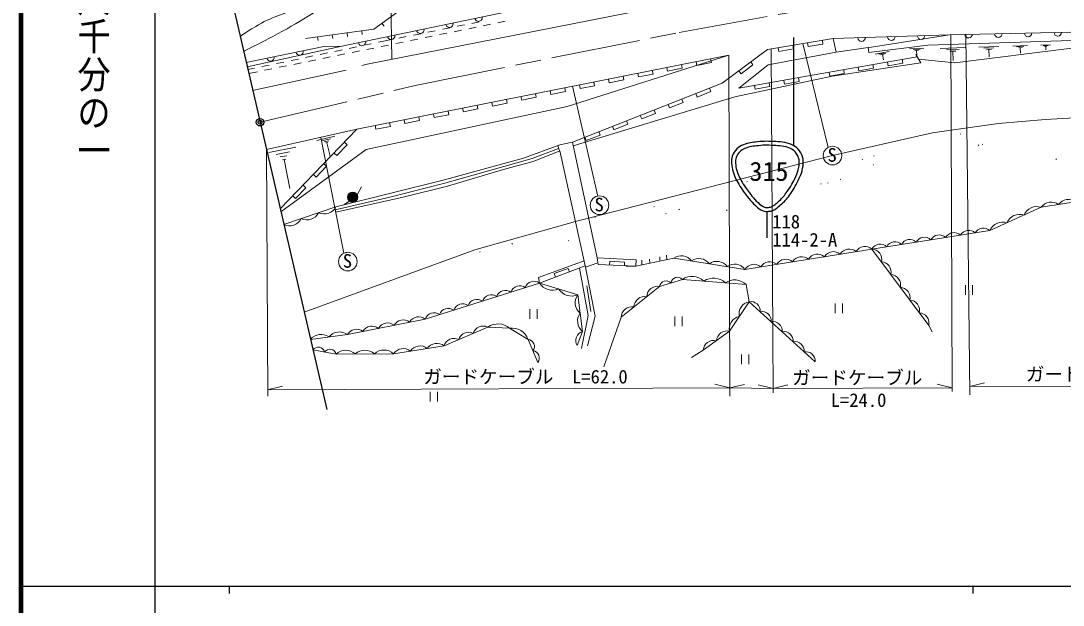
# Model space of a CAD drawing. Units: millimetres, scale not verified. Extents: x 40000 to 680000, y 20000 to 380000.
# Drawn here: x 40000 to 180125, y 202446 to 280936 of the extents above; entities that cross this region are included whole.
import ezdxf
from ezdxf.enums import TextEntityAlignment as Align

# ---------------------------------------------------------------- set-up
doc = ezdxf.new("R2010")
doc.units = ezdxf.units.MM
doc.header["$LTSCALE"] = 1000
doc.header["$PDMODE"] = 32
doc.header["$PDSIZE"] = 500
doc.linetypes.add('CHAIN', pattern=[18.5, 12, -1.5, 3.5, -1.5])
for name, color, linetype, lineweight in [('M-BGD', 7, 'Continuous', 13), ('M-BMK', 2, 'CHAIN', 13), ('M-BMK-SRVR', 3, 'Continuous', 25), ('M-STR-HTXT', 7, 'Continuous', 13), ('M-STR-STRC', 7, 'Continuous', 13), ('M-TTL', 2, 'Continuous', 140), ('M-TTL-BAND', 7, 'Continuous', 25)]:
    doc.layers.add(name, color=color, linetype=linetype, lineweight=lineweight)
doc.layers.add('M-OTRS', color=6, linetype='Continuous')
doc.styles.add('@ＭＳ ゴシック', font='')
doc.styles.add('ＭＳ ゴシック', font='')
doc.styles.get('@ＭＳ ゴシック').set_extended_font_data('@MS Gothic')
doc.styles.get('ＭＳ ゴシック').set_extended_font_data('MS Gothic')

msp = doc.modelspace()

# ---------------------------------------------------------------- hatches: boundary and pattern name
at = {"layer": 'M-BGD'}
msp.add_hatch(color=256, dxfattribs=at).paths.add_polyline_path([(85291, 257253, 1), (83925, 257253, 0.21822), (84162, 256736, 0.64174)])

# ---------------------------------------------------------------- linework, layer by layer
for p, q in [((89345, 308374), (89860, 275765)), ((83143, 277534), (131666, 287655)), ((87440, 279824), (97737, 287283)), ((86578, 275120), (132304, 284119)), ((88539, 280620), (88833, 280215)), ((98656, 280201), (99637, 280398)), ((100617, 280596), (101598, 280793)), ((102174, 280282), (103154, 280482)), ((104134, 280682), (105114, 280881)), ((78279, 278568), (87440, 279824)), ((81869, 279060), (81937, 278565)), ((83850, 279332), (83918, 278836)), ((85832, 279604), (85900, 279108)), ((92774, 279017), (93755, 279215)), ((94335, 278686), (95315, 278886)), ((94735, 279412), (95715, 279609)), ((96295, 279085), (97275, 279285)), ((96696, 279807), (97676, 280004)), ((98255, 279484), (99235, 279684)), ((100215, 279883), (101195, 280083)), ((149223, 278552), (164830, 279079)), ((154365, 277386), (164830, 279079)), ((164830, 279079), (185990, 279535)), ((70289, 275353), (80738, 277480)), ((70425, 274767), (83143, 277534)), ((79887, 278788), (79955, 278293)), ((80738, 277480), (83143, 277534)), ((84158, 277244), (85137, 277449)), ((86116, 277654), (87095, 277859)), ((88073, 278064), (88994, 278257)), ((88456, 277489), (89436, 277688)), ((88994, 278257), (89833, 278426)), ((90416, 277888), (91396, 278087)), ((90814, 278623), (91794, 278820)), ((92376, 278287), (93355, 278487)), ((140359, 277093), (149223, 278552)), ((143886, 277167), (143804, 277660)), ((145143, 277880), (148537, 263938)), ((145778, 277985), (145859, 277491)), ((145859, 277491), (147833, 277816)), ((147833, 277816), (147751, 278310)), ((149223, 278552), (149608, 276710)), ((154013, 276683), (161932, 277683)), ((161932, 277683), (181254, 278278)), ((168775, 277399), (171490, 277485)), ((173382, 277544), (175310, 277605)), ((173868, 277439), (174832, 277469)), ((177129, 277663), (178418, 277703)), ((177454, 277592), (178098, 277612)), ((177618, 277517), (177940, 277527)), ((177779, 277522), (177794, 277038)), ((78286, 276014), (79264, 276219)), ((80243, 276424), (81222, 276629)), ((80617, 275892), (81597, 276092)), ((82201, 276834), (83180, 277039)), ((82577, 276292), (83557, 276491)), ((84536, 276691), (85516, 276890)), ((85188, 266377), (135170, 276322)), ((86496, 277090), (87476, 277289)), ((113456, 269441), (135170, 276322)), ((134279, 272553), (140359, 277093)), ((149608, 276710), (140447, 275035)), ((141831, 277335), (141912, 276842)), ((141912, 276842), (143886, 277167)), ((146642, 273663), (160504, 276111)), ((149608, 276710), (153905, 277359)), ((153905, 277359), (154365, 277386)), ((153905, 277359), (154013, 276683)), ((154841, 276483), (156742, 276812)), ((155337, 276446), (156287, 276611)), ((155595, 276369), (156070, 276451)), ((155832, 276410), (155956, 275697)), ((159455, 277185), (161383, 277253)), ((159942, 277081), (160906, 277115)), ((160187, 276969), (160669, 276986)), ((160992, 275312), (160324, 276406)), ((160428, 276978), (160454, 276255)), ((163612, 277236), (166959, 277342)), ((164456, 277053), (166129, 277106)), ((164881, 276857), (165718, 276884)), ((165299, 276870), (165339, 275615)), ((181308, 277278), (165553, 275305)), ((169459, 277251), (170816, 277293)), ((169804, 277092), (170482, 277113)), ((170143, 277102), (170175, 276084)), ((174113, 277326), (174595, 277341)), ((174354, 277334), (174376, 276610)), ((72413, 274785), (73392, 274990)), ((74371, 275195), (75349, 275400)), ((74738, 274695), (75717, 274895)), ((76328, 275604), (77307, 275809)), ((76697, 275094), (77677, 275294)), ((78657, 275493), (79637, 275693)), ((85849, 274937), (86578, 275120)), ((126853, 274667), (126950, 274177)), ((128912, 274567), (128814, 275058)), ((130776, 275448), (130873, 274958)), ((130873, 274958), (132835, 275348)), ((132835, 275348), (132737, 275838)), ((140447, 275035), (136535, 271880)), ((136817, 273824), (138419, 275020)), ((138419, 275020), (138120, 275421)), ((149075, 273488), (160992, 275312)), ((152588, 274713), (152675, 274221)), ((154645, 274568), (154558, 275061)), ((156528, 275409), (156614, 274916)), ((156614, 274916), (158584, 275264)), ((158584, 275264), (158497, 275756)), ((165553, 275305), (160699, 275792)), ((70513, 274387), (71434, 274580)), ((70636, 273860), (71798, 274097)), ((71165, 271582), (83721, 274329)), ((72778, 274296), (73758, 274496)), ((121065, 273006), (120968, 273497)), ((122929, 273887), (123027, 273396)), ((123027, 273396), (124989, 273787)), ((124989, 273787), (124891, 274277)), ((126950, 274177), (128912, 274567)), ((136001, 270751), (149075, 273488)), ((136518, 274224), (136817, 273824)), ((136535, 271880), (146642, 273663)), ((144630, 272800), (144543, 273293)), ((148649, 274018), (148736, 273525)), ((148736, 273525), (150706, 273873)), ((150706, 273873), (150619, 274365)), ((152675, 274221), (154645, 274568)), ((113219, 271445), (113122, 271935)), ((114145, 264661), (134279, 272553)), ((114162, 272142), (117556, 257395)), ((115083, 272326), (115181, 271835)), ((115181, 271835), (117142, 272226)), ((117142, 272226), (117045, 272716)), ((119006, 273106), (119104, 272616)), ((119104, 272616), (121065, 273006)), ((132774, 271426), (132591, 271891)), ((138634, 272250), (138721, 271758)), ((138721, 271758), (140691, 272105)), ((140691, 272105), (140604, 272598)), ((142574, 272945), (142660, 272453)), ((142660, 272453), (144630, 272800)), ((107237, 270764), (107335, 270274)), ((107335, 270274), (109296, 270664)), ((109296, 270664), (109199, 271155)), ((111160, 271545), (111258, 271055)), ((111258, 271055), (113219, 271445)), ((114259, 264128), (136001, 270751)), ((130729, 271161), (130912, 270696)), ((130912, 270696), (132774, 271426)), ((86418, 263645), (113456, 269441)), ((99391, 269203), (99488, 268713)), ((99488, 268713), (101450, 269103)), ((101450, 269103), (101352, 269594)), ((103314, 269984), (103412, 269494)), ((103412, 269494), (105373, 269884)), ((105373, 269884), (105275, 270374)), ((127005, 269702), (127187, 269236)), ((127187, 269236), (129050, 269966)), ((129050, 269966), (128867, 270432)), ((91545, 267642), (91642, 267152)), ((93604, 267542), (93506, 268032)), ((95468, 268423), (95565, 267932)), ((95565, 267932), (97527, 268323)), ((97527, 268323), (97429, 268813)), ((123281, 268242), (123463, 267776)), ((123463, 267776), (125325, 268506)), ((125325, 268506), (125143, 268972)), ((171372, 267155), (177756, 267702)), ((177756, 267702), (197761, 268736)), ((73010, 263638), (85188, 266377)), ((74862, 255667), (85188, 266377)), ((87622, 266862), (87719, 266371)), ((87719, 266371), (89681, 266761)), ((89681, 266761), (89583, 267252)), ((91642, 267152), (93604, 267542)), ((119557, 266782), (119739, 266317)), ((119739, 266317), (121601, 267047)), ((121601, 267047), (121419, 267512)), ((162555, 265878), (171372, 267155)), ((171136, 266993), (171137, 266994)), ((79810, 264876), (82190, 265441)), ((80260, 265269), (80349, 265289)), ((80349, 265289), (83411, 249721)), ((80452, 264819), (81642, 265102)), ((115833, 265323), (116015, 264857)), ((116015, 264857), (117877, 265587)), ((117877, 265587), (117695, 266053)), ((149117, 262838), (162555, 265878)), ((166276, 265698), (166347, 265769)), ((73334, 263251), (76964, 263949)), ((74955, 255265), (86418, 263645)), ((80796, 264691), (81391, 264833)), ((80992, 264528), (81290, 264599)), ((81141, 264564), (81565, 262779)), ((82467, 262835), (83856, 264275)), ((83856, 264275), (83496, 264622)), ((107592, 262503), (112456, 264266)), ((108762, 262430), (112294, 263799)), ((108998, 262092), (112457, 263497)), ((112235, 264186), (112294, 263799)), ((112294, 263799), (112457, 263497)), ((112456, 264266), (114145, 264661)), ((112457, 263497), (115931, 247833)), ((114145, 264661), (117485, 249082)), ((168699, 264192), (168770, 264263)), ((169258, 264316), (169328, 264386)), ((74325, 262993), (76139, 263342)), ((74862, 262649), (75769, 262823)), ((75171, 262260), (75625, 262347)), ((75398, 262304), (76146, 258415)), ((82107, 263182), (82467, 262835)), ((96769, 259523), (107592, 262503)), ((97022, 259151), (108762, 262430)), ((104890, 260957), (108998, 262092)), ((114565, 253991), (149117, 262838)), ((153085, 262266), (153156, 262336)), ((154652, 262762), (154722, 262833)), ((179159, 262311), (179230, 262381)), ((79691, 259955), (81079, 261395)), ((81079, 261395), (80719, 261742)), ((97377, 258741), (104890, 260957)), ((154564, 261563), (154634, 261633)), ((79331, 260303), (79691, 259955)), ((82358, 255956), (96769, 259523)), ((137615, 259300), (137686, 259371)), ((150147, 259607), (150218, 259678)), ((76915, 257076), (78303, 258516)), ((78303, 258516), (77943, 258863)), ((85231, 257559), (85810, 258642)), ((89611, 257265), (97022, 259151)), ((91405, 257243), (97377, 258741)), ((117556, 257395), (117451, 257850)), ((147542, 258997), (147612, 259067)), ((148443, 259114), (148513, 259185)), ((76555, 257423), (76915, 257076)), ((82268, 255563), (89611, 257265)), ((82325, 255249), (91405, 257243)), ((83405, 256215), (84162, 256736)), ((184159, 256988), (177166, 255893)), ((75350, 253568), (82358, 255956)), ((82206, 255904), (82325, 255249)), ((125103, 255936), (125174, 256007)), ((126699, 255000), (126770, 255071)), ((128478, 255556), (128549, 255627)), ((134881, 255461), (134951, 255532)), ((177166, 255893), (170275, 252752)), ((101020, 250190), (114565, 253991)), ((117174, 254513), (117245, 254584)), ((170275, 252752), (154425, 250279)), ((106021, 250953), (106092, 251024)), ((113645, 251392), (113678, 251425)), ((78081, 241810), (101020, 250190)), ((83411, 249721), (84058, 249844)), ((101669, 249853), (101739, 249924)), ((126852, 248864), (126779, 249468)), ((154425, 250279), (137345, 247550)), ((162049, 239999), (154425, 250279)), ((115738, 248703), (109591, 246450)), ((115888, 248024), (109735, 245717)), ((117584, 248434), (115931, 247833)), ((117485, 249082), (117617, 248217)), ((117485, 249082), (122734, 248829)), ((122662, 247965), (117617, 248217)), ((119166, 248640), (119141, 248141)), ((121164, 248540), (119166, 248640)), ((121139, 248041), (121164, 248540)), ((122662, 247965), (127778, 249063)), ((122734, 248829), (122662, 247965)), ((123484, 248141), (123482, 248793)), ((124551, 248370), (124536, 248901)), ((125924, 248665), (125887, 249252)), ((137345, 247550), (127778, 249063)), ((113573, 247690), (111700, 246988)), ((111700, 246988), (111876, 246519)), ((113748, 247221), (113573, 247690)), ((115116, 247734), (116283, 241371)), ((117229, 241263), (115931, 247833)), ((121353, 247977), (122662, 247965)), ((109735, 245717), (94358, 240874)), ((109591, 246450), (109735, 245717)), ((109735, 245717), (114870, 244144)), ((116094, 245344), (116634, 241884)), ((125877, 245263), (120688, 241128)), ((128930, 246208), (125877, 245263)), ((134714, 245749), (128930, 246208)), ((137497, 245506), (134714, 245749)), ((137497, 245506), (137903, 243209)), ((166978, 245415), (166978, 244115)), ((167953, 244115), (167953, 245415)), ((114870, 244144), (115519, 239198)), ((137903, 243209), (135281, 239236)), ((146794, 235128), (137903, 243209)), ((149466, 242952), (149466, 241652)), ((150441, 241652), (150441, 242952)), ((108422, 242223), (108422, 240923)), ((109397, 240923), (109397, 242223)), ((116283, 241371), (115391, 236939)), ((116175, 237263), (117229, 241263)), ((118364, 234453), (120688, 241128)), ((127941, 241219), (127941, 239919)), ((128916, 239919), (128916, 241219)), ((94358, 240874), (83900, 238793)), ((102790, 239793), (96899, 237279)), ((105709, 239657), (102790, 239793)), ((108195, 238144), (105709, 239657)), ((162520, 239163), (162049, 239999)), ((83900, 238793), (78931, 238151)), ((115519, 239198), (114789, 237333)), ((135281, 239236), (131741, 236696)), ((96899, 237279), (90115, 236225)), ((109492, 235063), (108195, 238144)), ((82386, 236171), (79261, 236729)), ((90115, 236225), (82386, 236171)), ((130174, 235696), (130876, 236155)), ((130876, 236155), (131741, 236696)), ((136879, 236112), (136879, 234812)), ((137854, 234812), (137854, 236112)), ((95044, 231104), (95044, 229804)), ((96019, 229804), (96019, 231104))]:
    msp.add_line(p, q, dxfattribs=at)
for centre, radius in [((149121, 262833), 1250), ((84608, 257253), 683), ((117798, 256168), 1250), ((83960, 248598), 1250)]:
    msp.add_circle(centre, radius, dxfattribs=at)
for centre, radius, start, end in [((97615, 280552), 500, 191.78167, 11.78167), ((101531, 281369), 500, 191.78167, 11.78167), ((89784, 278919), 500, 191.78167, 11.78167), ((93700, 279736), 500, 191.78167, 11.78167), ((161024, 278950), 500, 181.93393, 1.93393), ((167412, 279135), 500, 181.23463, 1.23463), ((171411, 279221), 500, 181.23463, 1.23463), ((175410, 279307), 500, 181.23463, 1.23463), ((179409, 279393), 500, 181.23463, 1.23463), ((85868, 278102), 500, 191.78167, 11.78167), ((153029, 278680), 500, 181.93393, 1.93393), ((157027, 278815), 500, 181.93393, 1.93393), ((73554, 276018), 500, 191.5031, 11.5031), ((77473, 276815), 500, 191.5031, 11.5031), ((178508, 254948), 1642, 52.95532, 144.8364), ((180839, 255313), 1642, 52.95532, 144.8364), ((78443, 255967), 1773, 244.70463, 332.93393), ((80779, 256763), 1773, 244.70463, 332.93393), ((176575, 254147), 1843, 71.28915, 157.72566), ((76107, 255170), 1773, 244.70463, 332.93393), ((171981, 252053), 1843, 71.28915, 157.72566), ((174278, 253100), 1843, 71.28915, 157.72566), ((165438, 251233), 1255, 45.85631, 151.87819), ((167419, 251542), 1255, 45.85631, 151.87819), ((169401, 251851), 1255, 45.85631, 151.87819), ((155532, 249687), 1255, 45.85631, 151.87819), ((157513, 249996), 1255, 45.85631, 151.87819), ((159494, 250306), 1255, 45.85631, 151.87819), ((161476, 250615), 1255, 45.85631, 151.87819), ((163457, 250924), 1255, 45.85631, 151.87819), ((147097, 248178), 1419, 49.43607, 148.72326), ((149232, 248519), 1419, 49.43607, 148.72326), ((151367, 248860), 1419, 49.43607, 148.72326), ((153502, 249201), 1419, 49.43607, 148.72326), ((154347, 248894), 1388, 346.32816, 86.79631), ((128784, 247673), 1716, 36.13141, 125.89009), ((131176, 247294), 1716, 36.13141, 125.89009), ((133568, 246916), 1716, 36.13141, 125.89009), ((135959, 246538), 1716, 36.13141, 125.89009), ((138558, 246813), 1419, 49.43607, 148.72326), ((140693, 247154), 1419, 49.43607, 148.72326), ((142828, 247495), 1419, 49.43607, 148.72326), ((144962, 247837), 1419, 49.43607, 148.72326), ((155618, 247180), 1388, 346.32816, 86.79631), ((156889, 245467), 1388, 346.32816, 86.79631), ((107082, 244079), 1265, 54.6999, 160.26662), ((109004, 244684), 1265, 54.6999, 160.26662), ((111474, 246808), 2052, 212.11103, 293.81541), ((125618, 243813), 1473, 79.88854, 177.21239), ((126755, 245128), 889, 43.14909, 171.27002), ((128282, 245601), 889, 43.14909, 171.27002), ((130229, 244246), 2354, 47.41588, 123.50012), ((133121, 244016), 2354, 47.41588, 123.50012), ((135957, 243932), 2202, 45.62256, 124.38995), ((103238, 242868), 1265, 54.6999, 160.26662), ((105160, 243473), 1265, 54.6999, 160.26662), ((114041, 246021), 2052, 212.11103, 293.81541), ((116326, 243077), 1805, 143.7726, 231.17052), ((123888, 242434), 1473, 79.88854, 177.21239), ((158159, 243754), 1388, 346.32816, 86.79631), ((99394, 241657), 1265, 54.6999, 160.26662), ((101316, 242263), 1265, 54.6999, 160.26662), ((122159, 241056), 1473, 79.88854, 177.21239), ((138220, 241573), 1666, 100.99567, 192.16557), ((138137, 241979), 1252, 354.65957, 100.81039), ((159430, 242040), 1388, 346.32816, 86.79631), ((93486, 239795), 1387, 51.01041, 151.49555), ((95549, 240446), 1265, 54.6999, 160.26662), ((97471, 241052), 1265, 54.6999, 160.26662), ((116650, 240604), 1805, 143.7726, 231.17052), ((136910, 239587), 1666, 100.99567, 192.16557), ((139619, 240632), 1252, 354.65957, 100.81039), ((160701, 240327), 1388, 346.32816, 86.79631), ((87210, 238547), 1387, 51.01041, 151.49555), ((89302, 238963), 1387, 51.01041, 151.49555), ((91394, 239379), 1387, 51.01041, 151.49555), ((102157, 238555), 1390, 62.90855, 163.29817), ((104162, 237843), 2384, 49.56165, 125.13697), ((105981, 237305), 2368, 20.74928, 96.59333), ((141101, 239285), 1252, 354.65957, 100.81039), ((80342, 237004), 1819, 53.83321, 140.87885), ((82826, 237324), 1819, 53.83321, 140.87885), ((85119, 238131), 1387, 51.01041, 151.49555), ((98230, 236880), 1390, 62.90855, 163.29817), ((100193, 237718), 1390, 62.90855, 163.29817), ((115854, 237992), 1252, 105.55374, 211.70502), ((134942, 237840), 1437, 76.35179, 174.97142), ((142583, 237938), 1252, 354.65957, 100.81039), ((79976, 236215), 880, 15.46336, 144.31576), ((81538, 235937), 880, 15.46336, 144.31576), ((91409, 235355), 1559, 51.61875, 146.04507), ((93670, 235706), 1559, 51.61875, 146.04507), ((95931, 236057), 1559, 51.61875, 146.04507), ((108106, 237200), 948, 321.04888, 84.61843), ((133172, 236570), 1437, 76.35179, 174.97142), ((144065, 236592), 1252, 354.65957, 100.81039), ((83684, 234771), 1910, 47.97455, 132.82677), ((86261, 234789), 1910, 47.97455, 132.82677), ((88837, 234807), 1910, 47.97455, 132.82677), ((108755, 235659), 948, 321.04888, 84.61843), ((145547, 235245), 1252, 354.65957, 100.81039)]:
    msp.add_arc(centre, radius, start, end, dxfattribs=at)
for points, knots in [([(69478, 278843), (70594, 279616), (70954, 279819), (71931, 280392), (74141, 281687), (75681, 281832), (77890, 283128), (78924, 283734), (79442, 284172), (80444, 284830), (81721, 285670), (82512, 286032), (83727, 286959), (86782, 289287), (88242, 290901), (91206, 293343), (92189, 294152), (92788, 294544), (93821, 295289), (97909, 298235), (100257, 299820), (104584, 302403), (106199, 303367), (107259, 303609), (108962, 304410), (111865, 305775), (113394, 306762), (116380, 307936), (117935, 308548), (118920, 308533), (120515, 309031), (122838, 309756), (124100, 310279), (126413, 311037), (128069, 311580), (128978, 311956), (130669, 312375), (132080, 312725), (132586, 312820), (134318, 313105)], [0, 0, 0, 0, 1, 1, 1, 2, 2, 2, 3, 3, 3, 4, 4, 4, 5, 5, 5, 6, 6, 6, 7, 7, 7, 8, 8, 8, 9, 9, 9, 10, 10, 10, 11, 11, 11, 12, 12, 12, 13, 13, 13, 13]), ([(69943, 276841), (72140, 277924), (72734, 278221), (74485, 279175), (76391, 280215), (77459, 280803), (79289, 281972), (81892, 283636), (83273, 284687), (85795, 286472), (87656, 287789), (88755, 288454), (90538, 289877), (93238, 292032), (94456, 293612), (97287, 295593), (98637, 296537), (99722, 296482), (101118, 297356), (104407, 299418), (105903, 301092), (109205, 303133), (110842, 304145), (111939, 304373), (113704, 305139), (116577, 306386), (117527, 306747), (121123, 308180)], [0, 0, 0, 0, 1, 1, 1, 2, 2, 2, 3, 3, 3, 4, 4, 4, 5, 5, 5, 6, 6, 6, 7, 7, 7, 8, 8, 8, 9, 9, 9, 9])]:
    msp.add_open_spline(points, degree=3, knots=knots, dxfattribs=at)
at = {"layer": 'M-BMK'}
for p, q in [((128523, 279380), (145761, 282481)), ((93256, 272311), (128523, 279380)), ((72157, 267314), (93256, 272311))]:
    msp.add_line(p, q, dxfattribs=at)
at = {"layer": 'M-BMK-SRVR'}
for p, q in [((62162, 310338), (72157, 267314)), ((72157, 267314), (81120, 228727))]:
    msp.add_line(p, q, dxfattribs=at)
msp.add_circle((72157, 267314), 500, dxfattribs=at)
msp.add_point((72157, 267314), dxfattribs=at)
at = {"layer": 'M-OTRS'}
msp.add_point((72157, 267314), dxfattribs=at)
msp.add_point((72157, 267314), dxfattribs=at)
at = {"layer": 'M-STR-HTXT'}
for p, q in [((165213, 231147), (165039, 279083)), ((167039, 279127), (167584, 230691)), ((135296, 230509), (135170, 276322)), ((140880, 277178), (141134, 230965)), ((73016, 263614), (73184, 230509)), ((73179, 231348), (75177, 231856)), ((73179, 231348), (135293, 231620)), ((135293, 231620), (133291, 232111)), ((135293, 231620), (137301, 232089)), ((135293, 231620), (141131, 231528)), ((141131, 231528), (139139, 232060)), ((141131, 231528), (143129, 232036)), ((141131, 231528), (165211, 231620)), ((165211, 231620), (163209, 232112)), ((167571, 231806), (169569, 232315)), ((167571, 231806), (208717, 231986))]:
    msp.add_line(p, q, dxfattribs=at)
at = {"layer": 'M-STR-STRC', "lineweight": 25}
for p, q in [((143914, 264155), (143914, 278683)), ((140350, 251802), (140350, 255339))]:
    msp.add_line(p, q, dxfattribs=at)
for points in [[(139049, 264683), (140003, 264787), (140548, 264758), (141508, 264710), (141975, 264687), (142241, 264681), (142697, 264578), (143188, 264467), (143480, 264410), (143914, 264155), (144260, 263950), (144446, 263794), (144681, 263467), (144956, 263084), (145072, 262821), (145157, 262357), (145240, 261899), (145187, 261624), (145104, 261167), (145002, 260611), (144883, 260308), (144654, 259792), (144274, 258933), (144006, 258470), (143464, 257703), (143063, 257135), (142817, 256821), (142301, 256354), (141833, 255932), (141561, 255670), (140979, 255429), (140814, 255361), (140707, 255359), (140529, 255350), (140240, 255335), (140062, 255306), (139789, 255403), (139327, 255565), (139127, 255794), (138758, 256116), (138378, 256448), (138205, 256678), (137885, 257068), (137375, 257692), (137082, 258043), (136669, 258734), (136240, 259452), (135994, 259867), (135743, 260664), (135609, 261094), (135576, 261352), (135558, 261801), (135543, 262184), (135512, 262418), (135638, 262780), (135784, 263202), (135953, 263419), (136272, 263732), (136561, 264014), (136771, 264135), (137145, 264287), (137848, 264573), (138293, 264602), (139049, 264683)], [(139156, 264166), (140059, 264262), (140574, 264229), (141481, 264181), (141912, 264159), (142159, 264155), (142580, 264059), (143008, 263962), (143262, 263913), (143640, 263691), (143912, 263530), (144057, 263408), (144241, 263152), (144462, 262844), (144555, 262633), (144623, 262259), (144693, 261876), (144649, 261646), (144579, 261262), (144487, 260755), (144378, 260479), (144169, 260007), (143805, 259186), (143549, 258743), (143031, 258009), (142656, 257478), (142426, 257185), (141944, 256749), (141529, 256375), (141288, 256143), (140772, 255929), (140673, 255888), (140609, 255887), (140502, 255881), (140294, 255870), (140167, 255850), (139971, 255919), (139584, 256055), (139416, 256247), (139107, 256517), (138753, 256826), (138592, 257040), (138294, 257404), (137803, 258003), (137522, 258341), (137124, 259006), (136720, 259682), (136488, 260073), (136253, 260824), (136134, 261201), (136106, 261428), (136090, 261823), (136078, 262127), (136053, 262313), (136153, 262601), (136268, 262931), (136400, 263101), (136650, 263346), (136880, 263572), (137048, 263668), (137347, 263789), (138016, 264061), (138438, 264090), (139156, 264166)]]:
    msp.add_open_spline(points, degree=3, knots=[0, 0, 0, 0, 1, 1, 1, 2, 2, 2, 3, 3, 3, 4, 4, 4, 5, 5, 5, 6, 6, 6, 7, 7, 7, 8, 8, 8, 9, 9, 9, 10, 10, 10, 11, 11, 11, 12, 12, 12, 13, 13, 13, 14, 14, 14, 15, 15, 15, 16, 16, 16, 17, 17, 17, 18, 18, 18, 19, 19, 19, 20, 20, 20, 21, 21, 21, 21], dxfattribs=at)
at = {"layer": 'M-TTL'}
msp.add_line((40000, 380000), (40000, 20000), dxfattribs=at)
at = {"layer": 'M-TTL-BAND'}
for p, q in [((58000, 370000), (58000, 20000)), ((40000, 205000), (579000, 205000)), ((68000, 205000), (68000, 204000)), ((168000, 205000), (168000, 204000))]:
    msp.add_line(p, q, dxfattribs=at)

# ---------------------------------------------------------------- texts
at = {"layer": 'M-BGD', "style": 'ＭＳ ゴシック'}
for p in [(148442, 261460), (117119, 254795), (83281, 247224)]:
    msp.add_text('S', height=1833, dxfattribs=at).set_placement(p, align=Align.BOTTOM_LEFT)
at = {"layer": 'M-STR-HTXT', "style": 'ＭＳ ゴシック'}
for s, p in [('ガードケーブル\u3000L=62.0', (94099, 231672)), ('ガードケーブル', (143688, 231538)), ('ガードケーブル\u3000L=43.0', (175107, 232014)), ('L=24.0', (148880, 228524))]:
    msp.add_text(s, height=1833, dxfattribs=at).set_placement(p, align=Align.BOTTOM_LEFT)
at = {"layer": 'M-STR-STRC', "style": 'ＭＳ ゴシック'}
for s, height, p in [('315', 2566, (137958, 258674)), ('118', 1833, (141015, 252499)), ('114-2-A', 1833, (141029, 250067))]:
    msp.add_text(s, height=height, dxfattribs=at).set_placement(p, align=Align.BOTTOM_LEFT)
at = {"layer": 'M-TTL-BAND', "style": '@ＭＳ ゴシック', "width": 1.15}
msp.add_text('縮尺千分の一', height=3258, rotation=270, dxfattribs=at).set_placement((49777, 261030), align=Align.MIDDLE_RIGHT)

doc.saveas('drawing.dxf')
